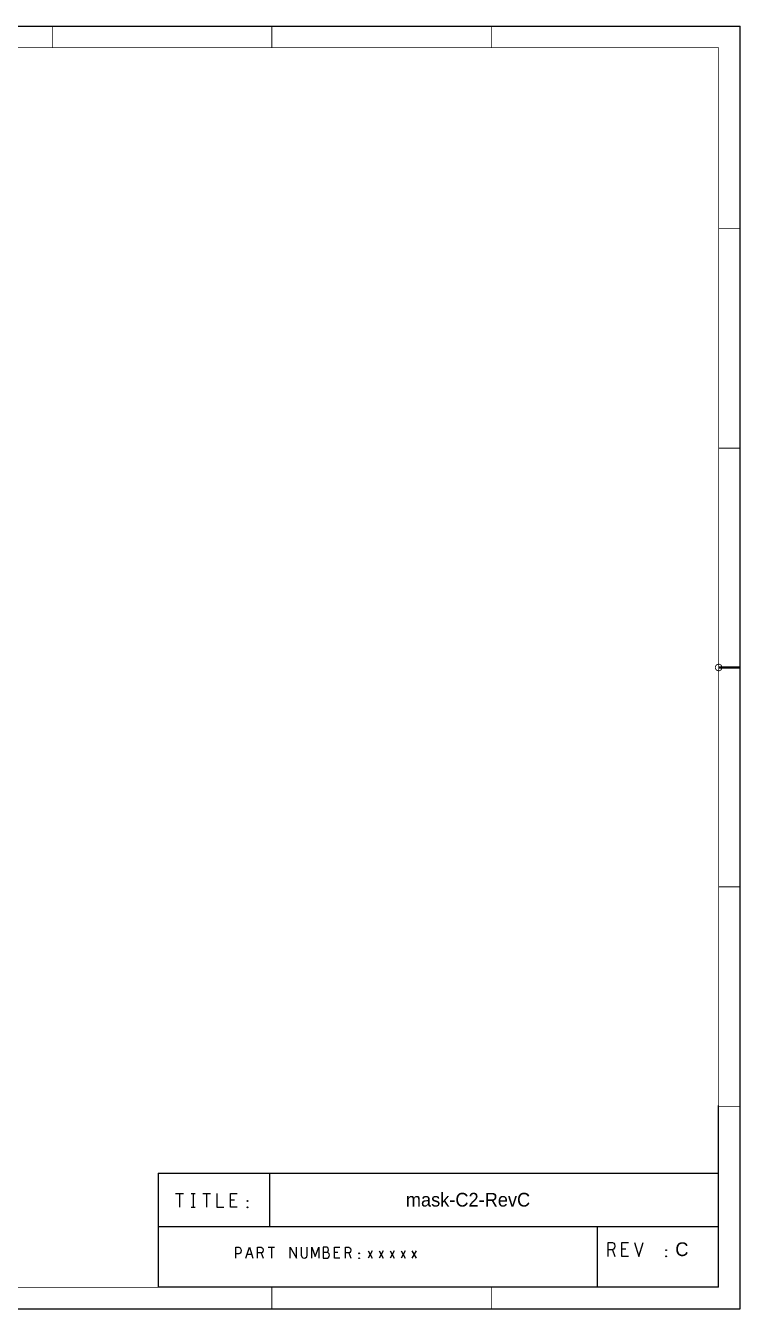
# Model space of a CAD drawing. Extents: x -133 to 287, y -155 to 143.
# Drawn here: x 121.7 to 287.3, y -154.6 to 142.6 of the extents above; entities that cross this region are included whole.
import ezdxf

# ---------------------------------------------------------------- set-up
doc = ezdxf.new("R2010")
doc.units = 0
doc.layers.add('DF_OUTLINE_DATA', color=2, linetype='CONTINUOUS')

msp = doc.modelspace()

# ---------------------------------------------------------------- linework, layer by layer
at = {"layer": 'DF_OUTLINE_DATA'}
for points in [[(-132.903214, 142.482824), (287.096708, 142.482824)], [(287.096708, -154.51709), (287.096708, 142.482824)], [(282.00223, -107.431078), (282.00223, -149.430994)], [(152.402286, -123.054364), (282.06319, -123.105164)], [(152.402286, -123.054364), (152.402286, -149.430994)], [(178.17719, -123.054364), (178.17719, -135.28675)], [(156.40558, -127.804164), (158.2166, -127.804164)], [(157.31109, -127.804164), (157.31109, -130.979164)], [(159.98825, -127.804164), (160.93313, -127.804164)], [(160.46069, -127.804164), (160.46069, -130.979164)], [(162.70478, -127.804164), (164.5158, -127.804164)], [(163.61029, -127.804164), (163.61029, -130.979164)], [(165.97249, -127.804164), (165.97249, -130.979164)], [(169.12209, -127.804164), (170.69689, -127.804164)], [(169.12209, -130.979164), (169.12209, -127.804164)], [(170.06697, -129.338832), (169.12209, -129.338832)], [(172.98035, -129.497582), (173.05909, -129.444496)], [(172.98035, -129.603246), (172.98035, -129.497582)], [(173.05909, -129.656332), (172.98035, -129.603246)], [(173.05909, -129.444496), (173.13783, -129.497582)], [(173.13783, -129.603246), (173.05909, -129.656332)], [(173.13783, -129.497582), (173.13783, -129.603246)], [(159.98825, -130.979164), (160.93313, -130.979164)], [(165.97249, -130.979164), (167.54729, -130.979164)], [(170.69689, -130.979164), (169.12209, -130.979164)], [(172.98035, -130.926332), (173.05909, -130.873246)], [(172.98035, -131.031996), (172.98035, -130.926332)], [(173.05909, -131.085082), (172.98035, -131.031996)], [(173.05909, -130.873246), (173.13783, -130.926332)], [(173.13783, -131.031996), (173.05909, -131.085082)], [(173.13783, -130.926332), (173.13783, -131.031996)], [(152.402286, -135.431022), (282.00223, -135.431022)], [(254.002286, -135.431022), (254.002286, -149.430994)], [(256.53619, -139.174982), (257.52044, -139.174982)], [(256.53619, -142.349982), (256.53619, -139.174982)], [(257.52044, -139.174982), (257.8354, -139.333732)], [(257.8354, -139.333732), (258.03225, -139.545314)], [(258.03225, -139.545314), (258.11099, -139.968732)], [(259.68579, -139.174982), (261.26059, -139.174982)], [(259.68579, -142.349982), (259.68579, -139.174982)], [(262.63854, -139.174982), (263.62279, -142.349982)], [(263.62279, -142.349982), (264.60704, -139.174982)], [(170.32859, -140.2588), (171.09059, -140.2588)], [(170.32859, -142.7988), (170.32859, -140.2588)], [(171.09059, -141.740636), (170.32859, -141.740636)], [(171.09059, -140.2588), (171.34459, -140.3858)], [(171.37634, -141.613382), (171.09059, -141.740636)], [(171.34459, -140.3858), (171.53509, -140.682218)], [(171.53509, -141.359382), (171.37634, -141.613382)], [(171.53509, -140.682218), (171.59859, -141.0208)], [(171.59859, -141.0208), (171.53509, -141.359382)], [(172.70984, -142.7988), (173.50359, -140.2588)], [(174.01159, -141.9098), (172.99559, -141.9098)], [(173.50359, -140.2588), (174.29734, -142.7988)], [(175.40859, -140.2588), (176.20234, -140.2588)], [(175.40859, -142.7988), (175.40859, -140.2588)], [(176.20234, -141.571218), (175.40859, -141.571218)], [(176.20234, -140.2588), (176.45634, -140.3858)], [(176.42459, -141.444218), (176.20234, -141.571218)], [(176.20234, -141.571218), (176.67859, -142.7988)], [(176.61509, -141.232382), (176.42459, -141.444218)], [(176.45634, -140.3858), (176.61509, -140.555218)], [(176.61509, -140.555218), (176.67859, -140.8938)], [(176.67859, -140.8938), (176.61509, -141.232382)], [(177.85334, -140.2588), (179.31384, -140.2588)], [(178.58359, -140.2588), (178.58359, -142.7988)], [(182.93334, -140.2588), (184.39384, -142.7988)], [(182.93334, -142.7988), (182.93334, -140.2588)], [(184.39384, -142.7988), (184.39384, -140.2588)], [(185.50509, -140.2588), (185.50509, -142.079218)], [(185.50509, -142.079218), (185.63209, -142.460218)], [(185.63209, -142.460218), (185.88609, -142.714218)], [(186.52109, -142.714218), (186.77509, -142.460218)], [(186.77509, -142.460218), (186.90209, -142.079218)], [(186.90209, -142.079218), (186.90209, -140.2588)], [(187.91809, -140.2588), (188.74359, -142.375382)], [(187.91809, -142.7988), (187.91809, -140.2588)], [(188.74359, -142.375382), (189.56909, -140.2588)], [(189.56909, -140.2588), (189.56909, -142.7988)], [(190.55334, -140.2588), (190.55334, -142.7988)], [(191.41059, -140.2588), (190.55334, -140.2588)], [(191.53759, -141.444218), (190.55334, -141.444218)], [(191.63284, -140.3858), (191.41059, -140.2588)], [(191.53759, -141.444218), (191.66459, -141.317218)], [(191.75984, -141.5288), (191.53759, -141.444218)], [(191.60109, -142.7988), (191.82334, -142.629382)], [(191.75984, -140.555218), (191.63284, -140.3858)], [(191.66459, -141.317218), (191.75984, -141.105636)], [(191.82334, -140.809218), (191.75984, -140.555218)], [(191.75984, -141.105636), (191.82334, -140.809218)], [(191.95034, -141.7828), (191.75984, -141.5288)], [(191.82334, -142.629382), (191.95034, -142.375382)], [(192.01384, -142.079218), (191.95034, -141.7828)], [(191.95034, -142.375382), (192.01384, -142.079218)], [(193.18859, -140.2588), (194.45859, -140.2588)], [(193.18859, -142.7988), (193.18859, -140.2588)], [(193.95059, -141.486382), (193.18859, -141.486382)], [(195.72859, -140.2588), (196.52234, -140.2588)], [(195.72859, -142.7988), (195.72859, -140.2588)], [(196.52234, -141.571218), (195.72859, -141.571218)], [(196.52234, -140.2588), (196.77634, -140.3858)], [(196.74459, -141.444218), (196.52234, -141.571218)], [(196.52234, -141.571218), (196.99859, -142.7988)], [(196.93509, -141.232382), (196.74459, -141.444218)], [(196.77634, -140.3858), (196.93509, -140.555218)], [(196.93509, -140.555218), (196.99859, -140.8938)], [(196.99859, -140.8938), (196.93509, -141.232382)], [(198.84009, -141.613382), (198.90359, -141.571218)], [(198.84009, -141.698218), (198.84009, -141.613382)], [(198.90359, -141.740636), (198.84009, -141.698218)], [(198.90359, -141.571218), (198.96709, -141.613382)], [(198.96709, -141.698218), (198.90359, -141.740636)], [(198.96709, -141.613382), (198.96709, -141.698218)], [(201.91984, -141.105636), (200.96734, -142.7988)], [(200.96734, -141.105636), (201.91984, -142.7988)], [(204.45984, -141.105636), (203.50734, -142.7988)], [(203.50734, -141.105636), (204.45984, -142.7988)], [(206.99984, -141.105636), (206.04734, -142.7988)], [(206.04734, -141.105636), (206.99984, -142.7988)], [(209.53984, -141.105636), (208.58734, -142.7988)], [(208.58734, -141.105636), (209.53984, -142.7988)], [(212.07984, -141.105636), (211.12734, -142.7988)], [(211.12734, -141.105636), (212.07984, -142.7988)], [(257.52044, -140.815314), (256.53619, -140.815314)], [(257.79603, -140.656564), (257.52044, -140.815314)], [(257.52044, -140.815314), (258.11099, -142.349982)], [(258.03225, -140.39215), (257.79603, -140.656564)], [(258.11099, -139.968732), (258.03225, -140.39215)], [(260.63067, -140.70965), (259.68579, -140.70965)], [(261.26059, -142.349982), (259.68579, -142.349982)], [(269.84325, -140.8684), (269.92199, -140.815314)], [(269.84325, -140.974064), (269.84325, -140.8684)], [(269.92199, -141.02715), (269.84325, -140.974064)], [(269.84325, -142.29715), (269.92199, -142.244064)], [(269.84325, -142.402814), (269.84325, -142.29715)], [(269.92199, -142.4559), (269.84325, -142.402814)], [(269.92199, -140.815314), (270.00073, -140.8684)], [(270.00073, -140.974064), (269.92199, -141.02715)], [(269.92199, -142.244064), (270.00073, -142.29715)], [(270.00073, -142.402814), (269.92199, -142.4559)], [(270.00073, -140.8684), (270.00073, -140.974064)], [(270.00073, -142.29715), (270.00073, -142.402814)], [(185.88609, -142.714218), (186.20359, -142.7988)], [(186.20359, -142.7988), (186.52109, -142.714218)], [(190.55334, -142.7988), (191.60109, -142.7988)], [(194.45859, -142.7988), (193.18859, -142.7988)], [(198.84009, -142.756382), (198.90359, -142.714218)], [(198.84009, -142.841218), (198.84009, -142.756382)], [(198.90359, -142.883382), (198.84009, -142.841218)], [(198.90359, -142.714218), (198.96709, -142.756382)], [(198.96709, -142.841218), (198.90359, -142.883382)], [(198.96709, -142.756382), (198.96709, -142.841218)], [(152.402286, -149.430994), (282.00223, -149.430994)], [(-132.903214, -154.51709), (287.096708, -154.51709)]]:
    msp.add_lwpolyline(points, dxfattribs=at)
for points, const_width in [([(127.896874, 142.482824), (127.896874, 137.482834)], 0.199898), ([(178.696874, 142.482824), (178.696874, 137.482834)], 0.199898), ([(229.496874, 142.482824), (229.496874, 137.482834)], 0.199898), ([(-127.903224, 137.482834), (282.096718, 137.482834)], 0.199898), ([(282.096718, -149.5171), (282.096718, 137.482834)], 0.199898), ([(287.096708, 95.582994), (282.096718, 95.582994)], 0.199898), ([(287.096708, 44.782994), (282.096718, 44.782994)], 0.199898), ([(287.096708, -6.017006), (282.096718, -6.017006)], 0.500126), ([(287.096708, -56.817006), (282.096718, -56.817006)], 0.199898), ([(287.096708, -107.617006), (282.096718, -107.617006)], 0.199898), ([(-127.903224, -149.5171), (282.096718, -149.5171)], 0.199898), ([(178.696874, -154.51709), (178.696874, -149.5171)], 0.199898), ([(229.496874, -154.51709), (229.496874, -149.5171)], 0.199898)]:
    msp.add_lwpolyline(points, dxfattribs=dict(at, const_width=const_width))
at = {"layer": 'DF_OUTLINE_DATA', "const_width": 0.199898}
for points in [[(282.856178, -6.017006, 1), (281.337258, -6.017006)], [(281.337258, -6.017006, 1), (282.856178, -6.017006)]]:
    msp.add_lwpolyline(points, format="xyb", dxfattribs=at)

# ---------------------------------------------------------------- texts
at = {"layer": 'DF_OUTLINE_DATA', "width": 0.992}
for s, p in [('mask-C2-RevC', (209.703162, -130.825494)), ('C', (272.0721, -142.28826))]:
    msp.add_text(s, height=3.175, dxfattribs=at).set_placement(p)

doc.saveas('drawing.dxf')
